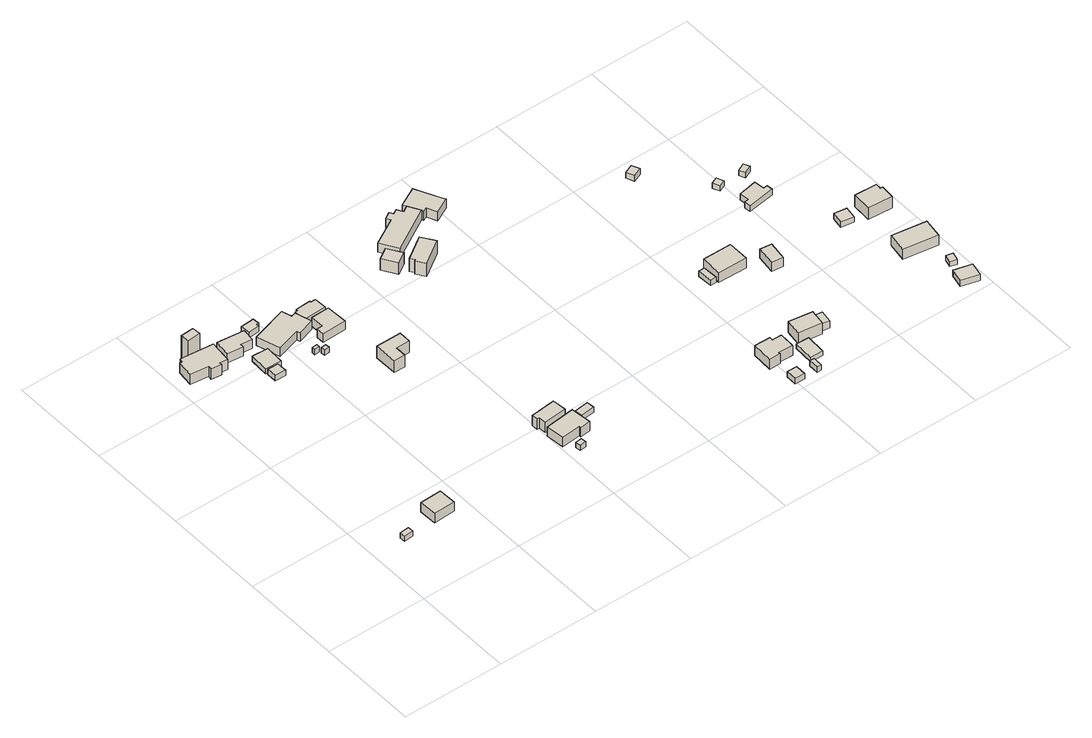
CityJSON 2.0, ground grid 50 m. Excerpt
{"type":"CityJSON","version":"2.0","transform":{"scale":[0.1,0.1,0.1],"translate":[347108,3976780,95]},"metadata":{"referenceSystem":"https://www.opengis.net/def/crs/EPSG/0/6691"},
"CityObjects":{
"building1":{"type":"Building","attributes":{"土砂災害警戒区域.現象区分":"2","土砂災害警戒区域.区域区分":"1","measuredHeight":3},"geometry":[{"type":"Solid","lod":"1","boundaries":[[[[0,1,2,3]],[[2,4,5,3]],[[1,6,4,2]],[[0,7,6,1]],[[3,5,7,0]],[[4,6,7,5]]]]}]},
"building2":{"type":"Building","attributes":{"土砂災害警戒区域.現象区分":"2","土砂災害警戒区域.区域区分":"1","measuredHeight":7.1},"geometry":[{"type":"Solid","lod":"1","boundaries":[[[[8,9,10,11]],[[10,12,13,11]],[[9,14,12,10]],[[8,15,14,9]],[[11,13,15,8]],[[12,14,15,13]]]]}]},
"building3":{"type":"Building","attributes":{"土砂災害警戒区域.現象区分":"2","土砂災害警戒区域.区域区分":"1","measuredHeight":8.4},"geometry":[{"type":"Solid","lod":"1","boundaries":[[[[16,17,18,19,20,21,22,23,24,25]],[[24,26,27,25]],[[23,28,26,24]],[[22,29,28,23]],[[21,30,29,22]],[[20,31,30,21]],[[19,32,31,20]],[[18,33,32,19]],[[17,34,33,18]],[[16,35,34,17]],[[25,27,35,16]],[[26,28,29,30,31,32,33,34,35,27]]]]}]},
"building4":{"type":"Building","attributes":{"土砂災害警戒区域.現象区分":"2","土砂災害警戒区域.区域区分":"1","measuredHeight":15},"geometry":[{"type":"Solid","lod":"1","boundaries":[[[[36,37,38,39]],[[38,40,41,39]],[[37,42,40,38]],[[36,43,42,37]],[[39,41,43,36]],[[40,42,43,41]]]]}]},
"building5":{"type":"Building","attributes":{"土砂災害警戒区域.現象区分":"2","土砂災害警戒区域.区域区分":"1","measuredHeight":3},"geometry":[{"type":"Solid","lod":"1","boundaries":[[[[44,45,46,47]],[[46,48,49,47]],[[45,50,48,46]],[[44,51,50,45]],[[47,49,51,44]],[[48,50,51,49]]]]}]},
"building6":{"type":"Building","attributes":{"土砂災害警戒区域.現象区分":"2","土砂災害警戒区域.区域区分":"1","measuredHeight":7.1},"geometry":[{"type":"Solid","lod":"1","boundaries":[[[[52,53,54,55,56,57]],[[56,58,59,57]],[[55,60,58,56]],[[54,61,60,55]],[[53,62,61,54]],[[52,63,62,53]],[[57,59,63,52]],[[58,60,61,62,63,59]]]]}]},
"building7":{"type":"Building","attributes":{"土砂災害警戒区域.現象区分":"2","土砂災害警戒区域.区域区分":"1","measuredHeight":3},"geometry":[{"type":"Solid","lod":"1","boundaries":[[[[64,65,66,67]],[[66,68,69,67]],[[65,70,68,66]],[[64,71,70,65]],[[67,69,71,64]],[[68,70,71,69]]]]}]},
"building8":{"type":"Building","attributes":{"土砂災害警戒区域.現象区分":"2","土砂災害警戒区域.区域区分":"1","measuredHeight":3},"geometry":[{"type":"Solid","lod":"1","boundaries":[[[[72,73,74,75,76,77]],[[76,78,79,77]],[[75,80,78,76]],[[74,81,80,75]],[[73,82,81,74]],[[72,83,82,73]],[[77,79,83,72]],[[78,80,81,82,83,79]]]]}]},
"building9":{"type":"Building","attributes":{"土砂災害警戒区域.現象区分":"2","土砂災害警戒区域.区域区分":"1","measuredHeight":6.2},"geometry":[{"type":"Solid","lod":"1","boundaries":[[[[84,85,86,87,88,89,90,91]],[[90,92,93,91]],[[89,94,92,90]],[[88,95,94,89]],[[87,96,95,88]],[[86,97,96,87]],[[85,98,97,86]],[[84,99,98,85]],[[91,93,99,84]],[[92,94,95,96,97,98,99,93]]]]}]},
"building10":{"type":"Building","attributes":{"土砂災害警戒区域.現象区分":"2","土砂災害警戒区域.区域区分":"1","measuredHeight":3},"geometry":[{"type":"Solid","lod":"1","boundaries":[[[[100,101,102,103]],[[102,104,105,103]],[[101,106,104,102]],[[100,107,106,101]],[[103,105,107,100]],[[104,106,107,105]]]]}]},
"building11":{"type":"Building","attributes":{"土砂災害警戒区域.現象区分":"2","土砂災害警戒区域.区域区分":"1","measuredHeight":3},"geometry":[{"type":"Solid","lod":"1","boundaries":[[[[108,109,110,111]],[[110,112,113,111]],[[109,114,112,110]],[[108,115,114,109]],[[111,113,115,108]],[[112,114,115,113]]]]}]},
"building12":{"type":"Building","attributes":{"土砂災害警戒区域.現象区分":"2","土砂災害警戒区域.区域区分":"1","measuredHeight":6.3},"geometry":[{"type":"Solid","lod":"1","boundaries":[[[[116,117,118,119,120,121]],[[120,122,123,121]],[[119,124,122,120]],[[118,125,124,119]],[[117,126,125,118]],[[116,127,126,117]],[[121,123,127,116]],[[122,124,125,126,127,123]]]]}]},
"building13":{"type":"Building","attributes":{"土砂災害警戒区域.現象区分":"2","土砂災害警戒区域.区域区分":"1","measuredHeight":4.3},"geometry":[{"type":"Solid","lod":"1","boundaries":[[[[128,129,130,131,132,133,134,135]],[[134,136,137,135]],[[133,138,136,134]],[[132,139,138,133]],[[131,140,139,132]],[[130,141,140,131]],[[129,142,141,130]],[[128,143,142,129]],[[135,137,143,128]],[[136,138,139,140,141,142,143,137]]]]}]},
"building14":{"type":"Building","attributes":{"土砂災害警戒区域.現象区分":"2","土砂災害警戒区域.区域区分":"1","measuredHeight":3},"geometry":[{"type":"Solid","lod":"1","boundaries":[[[[144,145,146,147]],[[146,148,149,147]],[[145,150,148,146]],[[144,151,150,145]],[[147,149,151,144]],[[148,150,151,149]]]]}]},
"building15":{"type":"Building","attributes":{"土砂災害警戒区域.現象区分":"2","土砂災害警戒区域.区域区分":"1","measuredHeight":8.4},"geometry":[{"type":"Solid","lod":"1","boundaries":[[[[152,153,154,155,156,157]],[[156,158,159,157]],[[155,160,158,156]],[[154,161,160,155]],[[153,162,161,154]],[[152,163,162,153]],[[157,159,163,152]],[[158,160,161,162,163,159]]]]}]},
"building16":{"type":"Building","attributes":{"土砂災害警戒区域.現象区分":"2","土砂災害警戒区域.区域区分":"1","measuredHeight":7.1},"geometry":[{"type":"Solid","lod":"1","boundaries":[[[[164,165,166,167,168,169]],[[168,170,171,169]],[[167,172,170,168]],[[166,173,172,167]],[[165,174,173,166]],[[164,175,174,165]],[[169,171,175,164]],[[170,172,173,174,175,171]]]]}]},
"building17":{"type":"Building","attributes":{"土砂災害警戒区域.現象区分":"2","土砂災害警戒区域.区域区分":"1","measuredHeight":6.9},"geometry":[{"type":"Solid","lod":"1","boundaries":[[[[176,177,178,179,180,181]],[[180,182,183,181]],[[179,184,182,180]],[[178,185,184,179]],[[177,186,185,178]],[[176,187,186,177]],[[181,183,187,176]],[[182,184,185,186,187,183]]]]}]},
"building18":{"type":"Building","attributes":{"土砂災害警戒区域.現象区分":"2","土砂災害警戒区域.区域区分":"1","measuredHeight":2.9},"geometry":[{"type":"Solid","lod":"1","boundaries":[[[[188,189,190,191]],[[190,192,193,191]],[[189,194,192,190]],[[188,195,194,189]],[[191,193,195,188]],[[192,194,195,193]]]]}]},
"building19":{"type":"Building","attributes":{"measuredHeight":8},"geometry":[{"type":"Solid","lod":"1","boundaries":[[[[196,197,198,199]],[[198,200,201,199]],[[197,202,200,198]],[[196,203,202,197]],[[199,201,203,196]],[[200,202,203,201]]]]}]},
"building20":{"type":"Building","attributes":{"土砂災害警戒区域.現象区分":"2","土砂災害警戒区域.区域区分":"1","measuredHeight":8.2},"geometry":[{"type":"Solid","lod":"1","boundaries":[[[[204,205,206,207,208,209]],[[208,210,211,209]],[[207,212,210,208]],[[206,213,212,207]],[[205,214,213,206]],[[204,215,214,205]],[[209,211,215,204]],[[210,212,213,214,215,211]]]]}]},
"building21":{"type":"Building","attributes":{"土砂災害警戒区域.現象区分":"2","土砂災害警戒区域.区域区分":"1","measuredHeight":7.8},"geometry":[{"type":"Solid","lod":"1","boundaries":[[[[216,217,218,219,220,221,222,223,224,225]],[[224,226,227,225]],[[223,228,226,224]],[[222,229,228,223]],[[221,230,229,222]],[[220,231,230,221]],[[219,232,231,220]],[[218,233,232,219]],[[217,234,233,218]],[[216,235,234,217]],[[225,227,235,216]],[[226,228,229,230,231,232,233,234,235,227]]]]}]},
"building22":{"type":"Building","attributes":{"土砂災害警戒区域.現象区分":"2","土砂災害警戒区域.区域区分":"1","measuredHeight":6.8},"geometry":[{"type":"Solid","lod":"1","boundaries":[[[[236,237,238,239,240,241,242]],[[241,243,244,242]],[[240,245,243,241]],[[239,246,245,240]],[[238,247,246,239]],[[237,248,247,238]],[[236,249,248,237]],[[242,244,249,236]],[[243,245,246,247,248,249,244]]]]}]},
"building23":{"type":"Building","attributes":{"measuredHeight":3},"geometry":[{"type":"Solid","lod":"1","boundaries":[[[[250,251,252,253]],[[252,254,255,253]],[[251,256,254,252]],[[250,257,256,251]],[[253,255,257,250]],[[254,256,257,255]]]]}]},
"building24":{"type":"Building","attributes":{"measuredHeight":7.3},"geometry":[{"type":"Solid","lod":"1","boundaries":[[[[258,259,260,261,262,263,264,265]],[[264,266,267,265]],[[263,268,266,264]],[[262,269,268,263]],[[261,270,269,262]],[[260,271,270,261]],[[259,272,271,260]],[[258,273,272,259]],[[265,267,273,258]],[[266,268,269,270,271,272,273,267]]]]}]},
"building25":{"type":"Building","attributes":{"measuredHeight":3},"geometry":[{"type":"Solid","lod":"1","boundaries":[[[[274,275,276,277]],[[276,278,279,277]],[[275,280,278,276]],[[274,281,280,275]],[[277,279,281,274]],[[278,280,281,279]]]]}]},
"building26":{"type":"Building","attributes":{"measuredHeight":2.5},"geometry":[{"type":"Solid","lod":"1","boundaries":[[[[282,283,284,285]],[[284,286,287,285]],[[283,288,286,284]],[[282,289,288,283]],[[285,287,289,282]],[[286,288,289,287]]]]}]},
"building27":{"type":"Building","attributes":{"measuredHeight":8.5},"geometry":[{"type":"Solid","lod":"1","boundaries":[[[[290,291,292,293]],[[292,294,295,293]],[[291,296,294,292]],[[290,297,296,291]],[[293,295,297,290]],[[294,296,297,295]]]]}]},
"building28":{"type":"Building","attributes":{"土砂災害警戒区域.現象区分":"2","土砂災害警戒区域.区域区分":"1","measuredHeight":3},"geometry":[{"type":"Solid","lod":"1","boundaries":[[[[298,299,300,301]],[[300,302,303,301]],[[299,304,302,300]],[[298,305,304,299]],[[301,303,305,298]],[[302,304,305,303]]]]}]},
"building29":{"type":"Building","attributes":{"measuredHeight":4.4},"geometry":[{"type":"Solid","lod":"1","boundaries":[[[[306,307,308,309]],[[308,310,311,309]],[[307,312,310,308]],[[306,313,312,307]],[[309,311,313,306]],[[310,312,313,311]]]]}]},
"building30":{"type":"Building","attributes":{"土砂災害警戒区域.現象区分":"2","土砂災害警戒区域.区域区分":"1","measuredHeight":7.5},"geometry":[{"type":"Solid","lod":"1","boundaries":[[[[314,315,316,317]],[[316,318,319,317]],[[315,320,318,316]],[[314,321,320,315]],[[317,319,321,314]],[[318,320,321,319]]]]}]},
"building31":{"type":"Building","attributes":{"土砂災害警戒区域.現象区分":"2","土砂災害警戒区域.区域区分":"1","measuredHeight":5},"geometry":[{"type":"Solid","lod":"1","boundaries":[[[[322,323,324,325]],[[324,326,327,325]],[[323,328,326,324]],[[322,329,328,323]],[[325,327,329,322]],[[326,328,329,327]]]]}]},
"building32":{"type":"Building","attributes":{"土砂災害警戒区域.現象区分":"2","土砂災害警戒区域.区域区分":"1","measuredHeight":3.2},"geometry":[{"type":"Solid","lod":"1","boundaries":[[[[330,331,332,333]],[[332,334,335,333]],[[331,336,334,332]],[[330,337,336,331]],[[333,335,337,330]],[[334,336,337,335]]]]}]},
"building33":{"type":"Building","attributes":{"土砂災害警戒区域.現象区分":"2","土砂災害警戒区域.区域区分":"1","measuredHeight":3},"geometry":[{"type":"Solid","lod":"1","boundaries":[[[[338,339,340,341]],[[340,342,343,341]],[[339,344,342,340]],[[338,345,344,339]],[[341,343,345,338]],[[342,344,345,343]]]]}]},
"building34":{"type":"Building","attributes":{"土砂災害警戒区域.現象区分":"2","土砂災害警戒区域.区域区分":"1","measuredHeight":3.8},"geometry":[{"type":"Solid","lod":"1","boundaries":[[[[346,347,348,349,350,351,352,353]],[[352,354,355,353]],[[351,356,354,352]],[[350,357,356,351]],[[349,358,357,350]],[[348,359,358,349]],[[347,360,359,348]],[[346,361,360,347]],[[353,355,361,346]],[[354,356,357,358,359,360,361,355]]]]}]},
"building35":{"type":"Building","attributes":{"measuredHeight":3.7},"geometry":[{"type":"Solid","lod":"1","boundaries":[[[[362,363,364,365]],[[364,366,367,365]],[[363,368,366,364]],[[362,369,368,363]],[[365,367,369,362]],[[366,368,369,367]]]]}]},
"building36":{"type":"Building","attributes":{"measuredHeight":3},"geometry":[{"type":"Solid","lod":"1","boundaries":[[[[370,371,372,373]],[[372,374,375,373]],[[371,376,374,372]],[[370,377,376,371]],[[373,375,377,370]],[[374,376,377,375]]]]}]},
"building37":{"type":"Building","attributes":{"土砂災害警戒区域.現象区分":"2","土砂災害警戒区域.区域区分":"1","measuredHeight":3},"geometry":[{"type":"Solid","lod":"1","boundaries":[[[[378,379,380,381]],[[380,382,383,381]],[[379,384,382,380]],[[378,385,384,379]],[[381,383,385,378]],[[382,384,385,383]]]]}]},
"building38":{"type":"Building","attributes":{"measuredHeight":2.8},"geometry":[{"type":"Solid","lod":"1","boundaries":[[[[386,387,388,389]],[[388,390,391,389]],[[387,392,390,388]],[[386,393,392,387]],[[389,391,393,386]],[[390,392,393,391]]]]}]},
"building39":{"type":"Building","attributes":{"measuredHeight":7.7},"geometry":[{"type":"Solid","lod":"1","boundaries":[[[[394,395,396,397]],[[396,398,399,397]],[[395,400,398,396]],[[394,401,400,395]],[[397,399,401,394]],[[398,400,401,399]]]]}]},
"building40":{"type":"Building","attributes":{"measuredHeight":7.5},"geometry":[{"type":"Solid","lod":"1","boundaries":[[[[402,403,404,405,406,407]],[[406,408,409,407]],[[405,410,408,406]],[[404,411,410,405]],[[403,412,411,404]],[[402,413,412,403]],[[407,409,413,402]],[[408,410,411,412,413,409]]]]}]}
},
"vertices":[
[166,306,53],[168,278,53],[122,274,53],[120,302,53],[122,274,83],[120,302,83],[168,278,83],[166,306,83],
[392,376,51],[394,290,51],[288,286,51],[286,372,51],[288,286,103],[286,372,103],[394,290,103],[392,376,103],
[194,1610,85],[181,1500,85],[143,1505,85],[142,1493,85],[92,1499,85],[94,1517,85],[6,1528,85],[16,1609,85],[27,1607,85],[32,1627,85],[27,1607,142],[32,1627,142],[16,1609,142],[6,1528,142],[94,1517,142],[92,1499,142],[142,1493,142],[143,1505,142],[181,1500,142],[194,1610,142],
[73,1669,91],[137,1673,91],[140,1632,91],[75,1627,91],[140,1632,217],[75,1627,217],[137,1673,217],[73,1669,217],
[351,1384,73],[351,1335,73],[299,1336,73],[298,1385,73],[299,1336,103],[298,1385,103],[351,1335,103],[351,1384,103],
[348,1600,82],[340,1538,82],[284,1544,82],[284,1526,82],[205,1535,82],[215,1614,82],[205,1535,134],[215,1614,134],[284,1526,134],[284,1544,134],[340,1538,134],[348,1600,134],
[376,1481,74],[371,1387,74],[293,1391,74],[298,1485,74],[293,1391,104],[298,1485,104],[371,1387,104],[376,1481,104],
[434,1648,81],[436,1616,81],[425,1615,81],[426,1601,81],[371,1597,81],[368,1643,81],[371,1597,111],[368,1643,111],[426,1601,111],[425,1615,111],[436,1616,111],[434,1648,111],
[548,1604,71],[563,1556,71],[585,1562,71],[609,1482,71],[526,1457,71],[521,1473,71],[406,1438,71],[372,1551,71],[406,1438,119],[372,1551,119],[521,1473,119],[526,1457,119],[609,1482,119],[585,1562,119],[563,1556,119],[548,1604,119],
[551,1378,67],[551,1361,67],[525,1360,67],[525,1377,67],[525,1360,97],[525,1377,97],[551,1361,97],[551,1378,97],
[580,1357,65],[582,1337,65],[557,1334,65],[554,1354,65],[557,1334,95],[554,1354,95],[582,1337,95],[580,1357,95],
[717,1509,60],[721,1405,60],[604,1401,60],[603,1440,60],[630,1441,60],[628,1506,60],[630,1441,109],[628,1506,109],[603,1440,109],[604,1401,109],[721,1405,109],[717,1509,109],
[684,1588,66],[684,1581,66],[708,1582,66],[711,1521,66],[600,1517,66],[598,1576,66],[610,1577,66],[609,1585,66],[610,1577,108],[609,1585,108],[598,1576,108],[600,1517,108],[711,1521,108],[708,1582,108],[684,1581,108],[684,1588,108],
[1060,285,38],[1063,260,38],[1031,257,38],[1028,282,38],[1031,257,68],[1028,282,68],[1063,260,68],[1060,285,68],
[851,1206,43],[851,1146,43],[783,1146,43],[783,1093,43],[729,1093,43],[728,1206,43],[729,1093,109],[728,1206,109],[783,1093,109],[783,1146,109],[851,1146,109],[851,1206,109],
[1130,430,31],[1141,330,31],[1089,324,31],[1088,334,31],[995,324,31],[985,414,31],[995,324,83],[985,414,83],[1088,334,83],[1089,324,83],[1141,330,83],[1130,430,83],
[995,439,27],[992,476,27],[982,475,27],[979,505,27],[1102,518,27],[1108,450,27],[1102,518,84],[1108,450,84],[979,505,84],[982,475,84],[992,476,84],[995,439,84],
[1220,445,30],[1224,406,30],[1154,398,30],[1149,436,30],[1154,398,59],[1149,436,59],[1224,406,59],[1220,445,59],
[1106,1530,51],[1063,1598,51],[1118,1633,51],[1161,1565,51],[1118,1633,115],[1161,1565,115],[1063,1598,115],[1106,1530,115],
[1271,1602,38],[1314,1538,38],[1195,1458,38],[1165,1501,38],[1173,1506,38],[1159,1527,38],[1173,1506,111],[1159,1527,111],[1165,1501,111],[1195,1458,111],[1314,1538,111],[1271,1602,111],
[1249,1758,52],[1238,1779,52],[1270,1798,52],[1281,1780,52],[1303,1793,52],[1321,1764,52],[1350,1782,52],[1384,1724,52],[1170,1602,52],[1121,1686,52],[1170,1602,105],[1121,1686,105],[1384,1724,105],[1350,1782,105],[1321,1764,105],[1303,1793,105],[1281,1780,105],[1270,1798,105],[1238,1779,105],[1249,1758,105],
[1440,1854,47],[1496,1742,47],[1508,1719,47],[1433,1681,47],[1410,1729,47],[1390,1719,47],[1346,1806,47],[1390,1719,97],[1346,1806,97],[1410,1729,97],[1433,1681,97],[1508,1719,97],[1496,1742,97],[1440,1854,97],
[2012,60,44],[2011,6,44],[1962,8,44],[1963,61,44],[1962,8,74],[1963,61,74],[2011,6,74],[2012,60,74],
[2023,247,37],[2022,231,37],[2069,229,37],[2066,153,37],[1995,155,37],[1995,146,37],[1941,146,37],[1945,249,37],[1941,146,93],[1945,249,93],[1995,146,93],[1995,155,93],[2066,153,93],[2069,229,93],[2022,231,93],[2023,247,93],
[2098,52,45],[2097,3,45],[2075,4,45],[2076,52,45],[2075,4,75],[2076,52,75],[2097,3,75],[2098,52,75],
[2162,168,42],[2158,69,42],[2096,71,42],[2100,170,42],[2096,71,68],[2100,170,68],[2158,69,68],[2162,168,68],
[2257,258,30],[2246,181,30],[2131,198,30],[2143,275,30],[2131,198,92],[2143,275,92],[2246,181,92],[2257,258,92],
[2106,778,16],[2109,704,16],[2080,703,16],[2077,777,16],[2080,703,46],[2077,777,46],[2109,704,46],[2106,778,46],
[2301,249,31],[2291,189,31],[2250,196,31],[2260,256,31],[2250,196,71],[2260,256,71],[2291,189,71],[2301,249,71],
[2261,799,16],[2260,695,16],[2118,697,16],[2120,800,16],[2118,697,71],[2120,800,71],[2260,695,71],[2261,799,71],
[2395,697,18],[2382,604,18],[2326,611,18],[2339,704,18],[2326,611,68],[2339,704,68],[2382,604,68],[2395,697,68],
[2264,1450,4],[2281,1411,4],[2237,1392,4],[2220,1431,4],[2237,1392,36],[2220,1431,36],[2281,1411,36],[2264,1450,36],
[2483,1168,13],[2498,1132,13],[2467,1119,13],[2451,1153,13],[2467,1119,43],[2451,1153,43],[2498,1132,43],[2483,1168,43],
[2596,997,11],[2616,1000,11],[2618,970,11],[2486,949,11],[2482,980,11],[2504,985,11],[2498,1030,11],[2590,1047,11],[2498,1030,44],[2590,1047,44],[2504,985,44],[2482,980,44],[2486,949,44],[2618,970,44],[2616,1000,44],[2596,997,44],
[2880,115,27],[2966,93,27],[2951,24,27],[2864,47,27],[2951,24,61],[2864,47,61],[2966,93,61],[2880,115,61],
[2782,685,19],[2773,626,19],[2710,637,19],[2720,695,19],[2710,637,49],[2720,695,49],[2773,626,49],[2782,685,49],
[2623,1165,11],[2637,1136,11],[2599,1117,11],[2584,1146,11],[2599,1117,41],[2584,1146,41],[2637,1136,41],[2623,1165,41],
[2950,200,25],[2939,160,25],[2907,168,25],[2916,208,25],[2907,168,53],[2916,208,53],[2939,160,53],[2950,200,53],
[2969,395,23],[2954,300,23],[2786,325,23],[2801,421,23],[2786,325,78],[2801,421,78],[2954,300,78],[2969,395,78],
[2947,594,20],[2826,602,20],[2832,697,20],[2942,691,20],[2940,663,20],[2952,662,20],[2940,663,84],[2952,662,84],[2942,691,84],[2832,697,84],[2826,602,84],[2947,594,84]
]}
